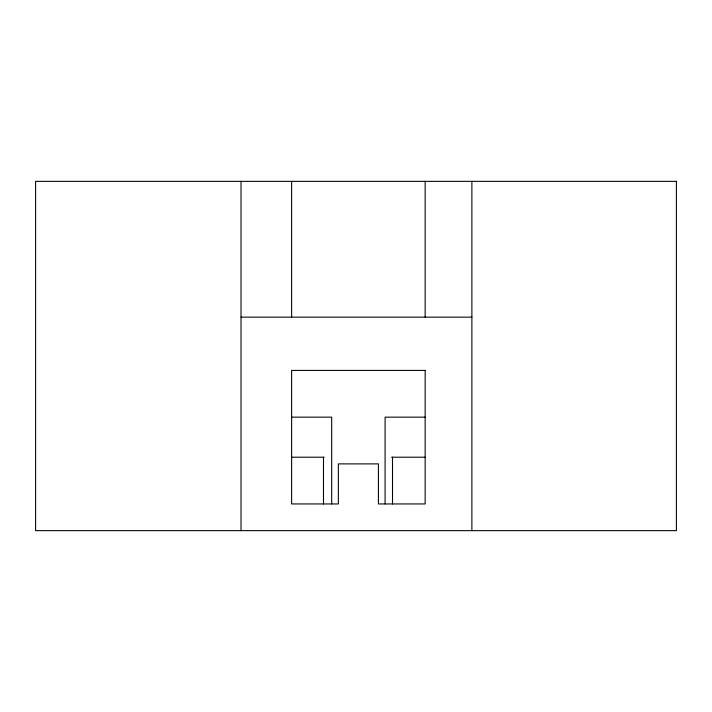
<?xml version="1.0" encoding="UTF-8"?>
<svg xmlns="http://www.w3.org/2000/svg" width="712" height="712" viewBox="0 0 712 712"><rect width="100%" height="100%" fill="white"/><g stroke="black" fill="none" stroke-linecap="round" stroke-linejoin="round"><path stroke-width="1.07" d="M241.021 317.151L471.887 317.151M291.626 417.152L331.685 417.152L331.685 503.945M425.153 417.152L385.094 417.152L385.094 503.945M291.626 457.211L324.111 457.211M391.591 457.211L425.153 457.211M471.887 181.355L471.887 530.645M425.153 181.355L425.153 317.151M392.508 457.211L392.508 503.945M323.488 457.211L323.488 503.945M291.626 181.355L291.626 317.151M241.021 181.355L241.021 530.645M676.4 181.355L35.6 181.355L35.6 530.645L676.4 530.645L676.4 181.355M425.153 370.418L291.626 370.418L291.626 503.945L338.36 503.945L338.36 463.886L378.419 463.886L378.419 503.945L425.153 503.945L425.153 370.418"/></g></svg>
